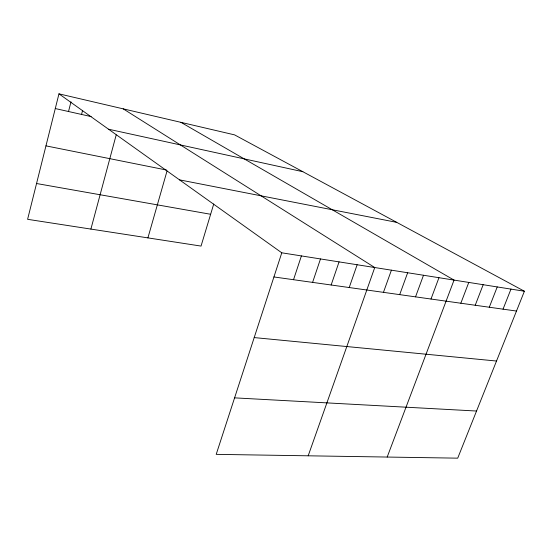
<?xml version="1.0" encoding="UTF-8"?>
<svg xmlns="http://www.w3.org/2000/svg" width="552" height="552" viewBox="0 0 552 552"><rect width="100%" height="100%" fill="white"/><g stroke="black" fill="none" stroke-linecap="round" stroke-linejoin="round"><path stroke-width="0.83" d="M58.96 93.84L281.782 252.809L216.205 454.358L457.712 458.16L524.4 291.235L234.579 134.874L58.96 93.84L27.6 219.316L201.038 246.082L213.734 204.005M68.524 111.518L70.994 101.803M81.551 114.436L82.586 110.428M90.894 229.087L116.196 134.916M147.915 237.884L167.042 170.947M293.526 279.705L301.406 255.921M312.591 282.389L320.491 258.943M331.145 284.998L339.066 261.883M349.209 287.537L357.144 264.746M308.182 455.8L374.753 267.534L123.206 108.854M383.454 292.353L391.409 270.176M399.689 294.637L407.652 272.743M415.532 296.859L423.494 275.255M430.995 299.032L438.957 277.704M387.187 457.049L454.048 280.092L180.932 122.337M460.83 303.227L468.779 282.424M475.224 305.256L483.172 284.708M489.293 307.229L497.235 286.93M503.038 309.161L510.973 289.11M234.586 397.861L476.535 411.033M254.203 337.582L496.51 361.036M273.93 276.952L516.479 311.052M281.782 252.809L524.4 291.235M36.549 183.519L210.636 214.273M179.545 179.869L396.75 222.366M45.961 145.866L166.462 170.016M108.53 129.209L302.855 171.706M55.283 108.551L91.17 116.596"/></g></svg>
